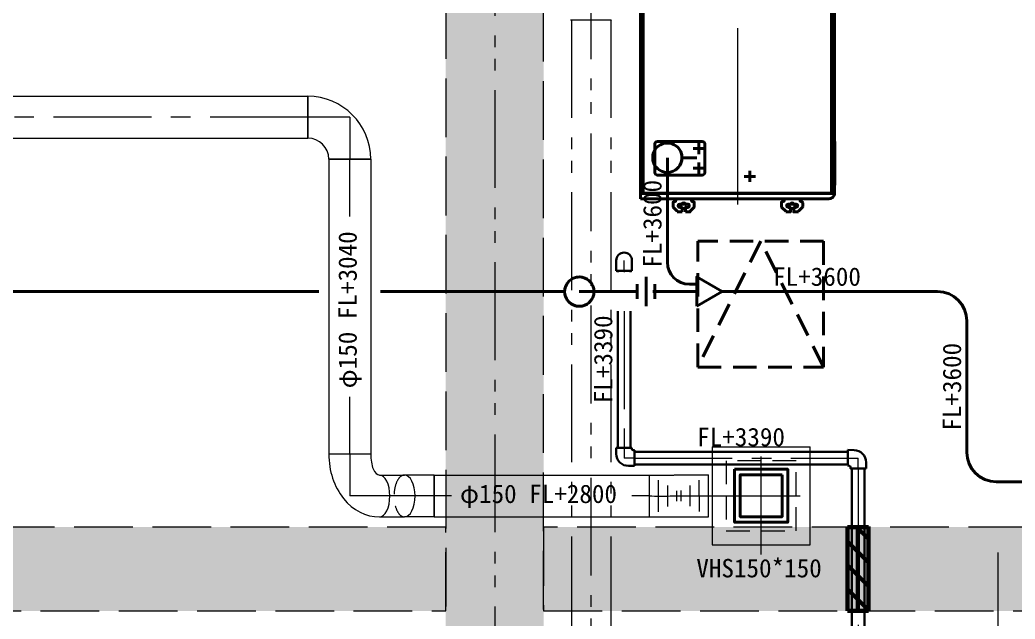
# Model space of a CAD drawing. Units: millimetres at full size. Extents: x -22551 to 92397, y -19340 to 14894.
# Drawn here: x -7338 to -3776, y 2090 to 4234 of the extents above; entities that cross this region are included whole.
import ezdxf
from ezdxf.enums import TextEntityAlignment as Align

# ---------------------------------------------------------------- set-up
doc = ezdxf.new("R2010")
doc.units = ezdxf.units.MM
doc.header["$LTSCALE"] = 70
for name, pattern in [('CHAIN1', [8, 5, -1, 1, -1]), ('CHAIN2', [12, 9, -1, 1, -1]), ('DASHED1', [1.8, 1.2, -0.6]), ('DASHED3', [4, 3, -1]), ('DOUBLE_CHAIN1', [8.8, 5, -1, 0.6, -0.6, 0.6, -1])]:
    doc.linetypes.add(name, pattern=pattern)
for name, color, linetype, lineweight in [('1-2_階なし_梁', 9, 'DASHED3', 15), ('2-0_通芯', 7, 'Continuous', 15), ('3-F_スリーブ', 1, 'Continuous', 60), ('7-5_配管－給湯１１：ＨＴＬＰ', 7, 'Continuous', 15), ('7-A_配管－冷媒：冷媒配管用銅管', 5, 'Continuous', 40), ('7-C_配管－ドレン５：耐火二層管', 2, 'Continuous', 30), ('7-E_ダクト－ＯＡ・丸ダクト：外気', 7, 'Continuous', 15), ('9-0_無題1', 5, 'Continuous', 40), ('9-1_無題2', 5, 'DASHED1', 40)]:
    doc.layers.add(name, color=color, linetype=linetype, lineweight=lineweight)
doc.styles.add('ＭＳ ゴシック', font='')
doc.styles.get('ＭＳ ゴシック').set_extended_font_data('MS Gothic')

# ---------------------------------------------------------------- blocks, each defined once
blk = doc.blocks.new('グループ部品-33')
at = {"layer": '9-0_無題1'}
for p, q in [((-4998.67, 5025.11), (-4985.14, 5038.34)), ((-4985.14, 5038.34), (-4998.67, 5025.11)), ((-4985.14, 5038.34), (-4985.14, 5040.64)), ((-4985.14, 5040.64), (-4968.14, 5040.64)), ((-4985.14, 5040.64), (-4985.14, 5038.34)), ((-4968.14, 5040.64), (-4985.14, 5040.64)), ((-4968.14, 5024.64), (-4976.14, 5024.64)), ((-4976.14, 5024.64), (-4968.14, 5024.64)), ((-4968.14, 5040.64), (-4968.14, 5024.64)), ((-4968.14, 5024.64), (-4968.14, 5040.64)), ((-4956.14, 5040.64), (-4956.14, 5024.64)), ((-4956.14, 5040.64), (-4956.14, 5024.64)), ((-4939.14, 5040.64), (-4956.14, 5040.64)), ((-4948.14, 5024.64), (-4956.14, 5024.64)), ((-4956.14, 5024.64), (-4948.14, 5024.64)), ((-4939.14, 5038.34), (-4939.14, 5040.64)), ((-4925.6, 5025.11), (-4939.14, 5038.34)), ((-4925.6, 5025.11), (-4939.14, 5038.34)), ((-4610.67, 5025.11), (-4597.14, 5038.34)), ((-4597.14, 5038.34), (-4610.67, 5025.11)), ((-4597.14, 5040.64), (-4597.14, 5038.34)), ((-4580.14, 5040.64), (-4597.14, 5040.64)), ((-4580.14, 5024.64), (-4588.14, 5024.64)), ((-4588.14, 5024.64), (-4580.14, 5024.64)), ((-4580.14, 5040.64), (-4580.14, 5024.64)), ((-4580.14, 5024.64), (-4580.14, 5040.64)), ((-4568.14, 5040.64), (-4568.14, 5024.64)), ((-4568.14, 5040.64), (-4568.14, 5024.64)), ((-4551.14, 5040.64), (-4568.14, 5040.64)), ((-4560.14, 5024.64), (-4568.14, 5024.64)), ((-4568.14, 5024.64), (-4560.14, 5024.64)), ((-4551.14, 5038.34), (-4551.14, 5040.64)), ((-4537.6, 5025.11), (-4551.14, 5038.34)), ((-4537.6, 5025.11), (-4551.14, 5038.34)), ((-4442.14, 4993.64), (-5117.14, 4993.64)), ((-5117.14, 3593.64), (-5117.14, 4993.64)), ((-5117.14, 4993.64), (-5117.14, 3593.64)), ((-4990.14, 4993.64), (-5117.14, 4993.64)), ((-5000.14, 5021.57), (-5000.14, 5008.64)), ((-5000.14, 5021.57), (-5000.14, 5008.64)), ((-4990.14, 4998.64), (-4990.14, 4993.64)), ((-4990.14, 4998.64), (-4990.14, 4993.64)), ((-4948.14, 5012.64), (-4976.14, 5012.64)), ((-4948.14, 5012.64), (-4976.14, 5012.64)), ((-4934.14, 4998.64), (-4934.14, 4993.64)), ((-4934.14, 4993.64), (-4934.14, 4998.64)), ((-4602.14, 4993.64), (-4934.14, 4993.64)), ((-4924.14, 5021.57), (-4924.14, 5008.64)), ((-4924.14, 5008.64), (-4924.14, 5021.57)), ((-4612.14, 5021.57), (-4612.14, 5008.64)), ((-4612.14, 5021.57), (-4612.14, 5008.64)), ((-4602.14, 4998.64), (-4602.14, 4993.64)), ((-4602.14, 4998.64), (-4602.14, 4993.64)), ((-4560.14, 5012.64), (-4588.14, 5012.64)), ((-4560.14, 5012.64), (-4588.14, 5012.64)), ((-4546.14, 4998.64), (-4546.14, 4993.64)), ((-4546.14, 4993.64), (-4546.14, 4998.64)), ((-4442.14, 4993.64), (-4546.14, 4993.64)), ((-4536.14, 5021.57), (-4536.14, 5008.64)), ((-4536.14, 5008.64), (-4536.14, 5021.57)), ((-4422.16, 4974.64), (-5117.14, 4974.64)), ((-4422.14, 4973.64), (-5117.14, 4973.64)), ((-5108.14, 3613.64), (-5108.14, 4973.64)), ((-5107.14, 3613.64), (-5107.14, 4973.64)), ((-4433.54, 3613.64), (-4433.54, 4973.64)), ((-4422.34, 3613.64), (-4422.34, 4973.64)), ((-4422.14, 4969.64), (-4422.34, 4969.64)), ((-4422.34, 4969.64), (-4422.14, 4969.64)), ((-4422.34, 3617.64), (-4422.34, 4969.64)), ((-4422.14, 4969.64), (-4422.14, 4973.64)), ((-4422.14, 4969.64), (-4422.14, 4973.64)), ((-4421.54, 4944.41), (-4422.34, 4944.41)), ((-4421.54, 4944.41), (-4421.54, 4788.64)), ((-4421.54, 4788.64), (-4422.34, 4788.64)), ((-5065.94, 3688.64), (-5065.94, 3788.64)), ((-4895.94, 3798.64), (-5055.94, 3798.64)), ((-4885.94, 3688.64), (-4885.94, 3788.64)), ((-4421.54, 3798.64), (-4422.34, 3798.64)), ((-4421.54, 3798.64), (-4421.54, 3642.88)), ((-4885.94, 3773.64), (-4908.14, 3773.64)), ((-4895.94, 3678.64), (-5055.94, 3678.64)), ((-4705.14, 3673.64), (-4725.14, 3673.64)), ((-4422.34, 3642.88), (-4421.54, 3642.88)), ((-4422.14, 3613.64), (-5117.14, 3613.64)), ((-4422.16, 3612.64), (-5117.14, 3612.64)), ((-4422.14, 3617.64), (-4422.34, 3617.64)), ((-4422.14, 3617.64), (-4422.34, 3617.64)), ((-4422.14, 3617.64), (-4422.14, 3613.64)), ((-4422.14, 3613.64), (-4422.14, 3617.64)), ((-4442.14, 3593.64), (-5117.14, 3593.64)), ((-5117.14, 3593.64), (-4990.14, 3593.64)), ((-5000.14, 3565.71), (-5000.14, 3578.64)), ((-5000.14, 3578.64), (-5000.14, 3565.71)), ((-4998.67, 3562.18), (-4985.14, 3548.94)), ((-4990.14, 3588.64), (-4990.14, 3593.64)), ((-4990.14, 3593.64), (-4990.14, 3588.64)), ((-4948.14, 3574.64), (-4976.14, 3574.64)), ((-4976.14, 3574.64), (-4948.14, 3574.64)), ((-4968.14, 3562.64), (-4976.14, 3562.64)), ((-4968.14, 3562.64), (-4976.14, 3562.64)), ((-4968.14, 3546.64), (-4968.14, 3562.64)), ((-4968.14, 3546.64), (-4968.14, 3562.64)), ((-4956.14, 3546.64), (-4956.14, 3562.64)), ((-4948.14, 3562.64), (-4956.14, 3562.64)), ((-4956.14, 3562.64), (-4956.14, 3546.64)), ((-4948.14, 3562.64), (-4956.14, 3562.64)), ((-4925.6, 3562.18), (-4939.14, 3548.94)), ((-4939.14, 3548.94), (-4925.6, 3562.18)), ((-4934.14, 3588.64), (-4934.14, 3593.64)), ((-4934.14, 3593.64), (-4602.14, 3593.64)), ((-4934.14, 3588.64), (-4934.14, 3593.64)), ((-4924.14, 3565.71), (-4924.14, 3578.64)), ((-4924.14, 3565.71), (-4924.14, 3578.64)), ((-4612.14, 3565.71), (-4612.14, 3578.64)), ((-4612.14, 3578.64), (-4612.14, 3565.71)), ((-4610.67, 3562.18), (-4597.14, 3548.94)), ((-4610.67, 3562.18), (-4597.14, 3548.94)), ((-4602.14, 3588.64), (-4602.14, 3593.64)), ((-4602.14, 3593.64), (-4602.14, 3588.64)), ((-4560.14, 3574.64), (-4588.14, 3574.64)), ((-4588.14, 3574.64), (-4560.14, 3574.64)), ((-4580.14, 3562.64), (-4588.14, 3562.64)), ((-4580.14, 3562.64), (-4588.14, 3562.64)), ((-4580.14, 3546.64), (-4580.14, 3562.64)), ((-4560.14, 3562.64), (-4568.14, 3562.64)), ((-4568.14, 3562.64), (-4568.14, 3546.64)), ((-4560.14, 3562.64), (-4568.14, 3562.64)), ((-4537.6, 3562.18), (-4551.14, 3548.94)), ((-4551.14, 3548.94), (-4537.6, 3562.18)), ((-4546.14, 3588.64), (-4546.14, 3593.64)), ((-4546.14, 3593.64), (-4442.14, 3593.64)), ((-4546.14, 3588.64), (-4546.14, 3593.64)), ((-4536.14, 3565.71), (-4536.14, 3578.64)), ((-4536.14, 3565.71), (-4536.14, 3578.64)), ((-4985.14, 3548.94), (-4985.14, 3546.64)), ((-4985.14, 3546.64), (-4968.14, 3546.64)), ((-4985.14, 3546.64), (-4968.14, 3546.64)), ((-4956.14, 3546.64), (-4939.14, 3546.64)), ((-4939.14, 3546.64), (-4939.14, 3548.94)), ((-4597.14, 3548.94), (-4597.14, 3546.64)), ((-4597.14, 3548.94), (-4597.14, 3546.64)), ((-4597.14, 3546.64), (-4580.14, 3546.64)), ((-4568.14, 3546.64), (-4551.14, 3546.64)), ((-4551.14, 3548.94), (-4551.14, 3546.64)), ((-4551.14, 3546.64), (-4551.14, 3548.94))]:
    blk.add_line(p, q, dxfattribs=at)
at = {"layer": '9-0_無題1', "color": 7, "linetype": 'CHAIN2', "lineweight": 15}
for p, q in [((-4768.14, 3573.64), (-4768.14, 5013.64)), ((-5137.14, 4293.64), (-4402.34, 4293.64))]:
    blk.add_line(p, q, dxfattribs=at)
at = {"layer": '9-0_無題1', "linetype": 'CHAIN1'}
for p, q in [((-4908.14, 3753.64), (-4908.14, 3793.64)), ((-4928.14, 3773.64), (-4888.14, 3773.64)), ((-4908.14, 3683.64), (-4908.14, 3723.64)), ((-4928.14, 3703.64), (-4888.14, 3703.64)), ((-4745.14, 3673.64), (-4705.14, 3673.64)), ((-4725.14, 3653.64), (-4725.14, 3693.64))]:
    blk.add_line(p, q, dxfattribs=at)
at = {"layer": '9-0_無題1'}
for points in [[(-4939.14, 5038.34), (-4939.14, 5040.64), (-4956.14, 5040.64)], [(-4597.14, 5038.34), (-4597.14, 5040.64), (-4580.14, 5040.64)], [(-4551.14, 5038.34), (-4551.14, 5040.64), (-4568.14, 5040.64)], [(-4998.67, 3562.18), (-4985.14, 3548.94), (-4985.14, 3546.64)], [(-4597.14, 3546.64), (-4580.14, 3546.64), (-4580.14, 3562.64)], [(-4551.14, 3546.64), (-4568.14, 3546.64), (-4568.14, 3562.64)], [(-4939.14, 3548.94), (-4939.14, 3546.64), (-4956.14, 3546.64)]]:
    blk.add_lwpolyline(points, dxfattribs=at)
for centre in [(-4962.14, 5018.64), (-4574.14, 5018.64), (-4962.14, 3568.64), (-4574.14, 3568.64)]:
    blk.add_circle(centre, 10, dxfattribs=at)
for centre, radius, start, end in [((-4995.14, 5021.57), 5, 135, 180), ((-4995.14, 5021.57), 5, 135.00003, 179.99995), ((-4976.14, 5018.64), 6, 90, 270), ((-4976.14, 5018.64), 6, 90, 269.99998), ((-4948.14, 5018.64), 6, 270, 90), ((-4948.14, 5018.64), 6, 269.99998, 90), ((-4929.14, 5021.57), 5, 359.99998, 44.99998), ((-4929.14, 5021.57), 5, 0.00003, 44.99995), ((-4607.14, 5021.57), 5, 135, 180), ((-4607.14, 5021.57), 5, 135.00003, 179.99995), ((-4588.14, 5018.64), 6, 90, 270), ((-4588.14, 5018.64), 6, 90, 270), ((-4560.14, 5018.64), 6, 270, 90), ((-4560.14, 5018.64), 6, 270, 90), ((-4541.14, 5021.57), 5, 359.99998, 44.99998), ((-4541.14, 5021.57), 5, 0.00003, 44.99995), ((-4995.14, 5008.64), 5, 180, 270), ((-4995.14, 5008.64), 5, 179.99995, 270.00003), ((-4995.14, 4998.64), 5, 359.99998, 90), ((-4995.14, 4998.64), 5, 359.99995, 90.00003), ((-4929.14, 4998.64), 5, 90, 180), ((-4929.14, 4998.64), 5, 89.99994, 180.00003), ((-4929.14, 5008.64), 5, 270, 359.99998), ((-4929.14, 5008.64), 5, 270.00006, 359.99995), ((-4607.14, 5008.64), 5, 180, 270), ((-4607.14, 5008.64), 5, 179.99995, 270.00003), ((-4607.14, 4998.64), 5, 359.99998, 90), ((-4607.14, 4998.64), 5, 359.99995, 90.00003), ((-4541.14, 4998.64), 5, 90, 180), ((-4541.14, 4998.64), 5, 89.99994, 180.00003), ((-4541.14, 5008.64), 5, 270, 359.99998), ((-4541.14, 5008.64), 5, 270.00006, 359.99995), ((-4442.14, 4973.64), 20, 359.99998, 90), ((-4442.14, 4973.64), 20, 359.99995, 90.00003), ((-5055.94, 3788.64), 10, 90, 180), ((-4895.94, 3788.64), 10, 359.99998, 90), ((-5055.94, 3688.64), 10, 180, 270), ((-4895.94, 3688.64), 10, 270, 359.99998), ((-4442.14, 3613.64), 20, 270, 359.99998), ((-4442.14, 3613.64), 20, 269.99995, 0.00003), ((-4995.14, 3578.64), 5, 90, 180), ((-4995.14, 3578.64), 5, 89.99995, 180.00003), ((-4995.14, 3565.71), 5, 180, 225), ((-4995.14, 3565.71), 5, 180.00003, 224.99995), ((-4995.14, 3588.64), 5, 270, 359.99998), ((-4995.14, 3588.64), 5, 269.99995, 0.00003), ((-4976.14, 3568.64), 6, 90, 270), ((-4976.14, 3568.64), 6, 90, 269.99998), ((-4948.14, 3568.64), 6, 270, 90), ((-4948.14, 3568.64), 6, 269.99998, 90), ((-4929.14, 3588.64), 5, 180, 270), ((-4929.14, 3588.64), 5, 179.99995, 270.00005), ((-4929.14, 3578.64), 5, 359.99998, 90), ((-4929.14, 3578.64), 5, 0.00003, 89.99992), ((-4929.14, 3565.71), 5, 314.99998, 359.99998), ((-4929.14, 3565.71), 5, 315.00003, 359.99995), ((-4607.14, 3578.64), 5, 90, 180), ((-4607.14, 3578.64), 5, 89.99995, 180.00003), ((-4607.14, 3565.71), 5, 180, 225), ((-4607.14, 3565.71), 5, 180.00003, 224.99995), ((-4607.14, 3588.64), 5, 270, 359.99998), ((-4607.14, 3588.64), 5, 269.99995, 0.00003), ((-4588.14, 3568.64), 6, 90, 270), ((-4588.14, 3568.64), 6, 90, 270), ((-4560.14, 3568.64), 6, 270, 90), ((-4560.14, 3568.64), 6, 270, 90), ((-4541.14, 3588.64), 5, 180, 270), ((-4541.14, 3588.64), 5, 179.99995, 270.00005), ((-4541.14, 3578.64), 5, 359.99998, 90), ((-4541.14, 3578.64), 5, 0.00003, 89.99992), ((-4541.14, 3565.71), 5, 314.99998, 359.99998), ((-4541.14, 3565.71), 5, 315.00003, 359.99995)]:
    blk.add_arc(centre, radius, start, end, dxfattribs=at)
at = {"layer": '9-0_無題1', "color": 7, "style": 'ＭＳ ゴシック', "width": 0.7}
blk.add_text('FXYTP140MB', height=65.98, rotation=90, dxfattribs=at).set_placement((-4531.64, 4466), align=Align.BOTTOM_LEFT)
blk = doc.blocks.new('グループ部品-34')
at = {"layer": '9-1_無題2'}
for p, q in [((-4911.42, 2991.42), (-4911.42, 3441.42)), ((-4461.42, 3441.42), (-4911.42, 3441.42)), ((-4461.42, 3441.42), (-4461.42, 2991.42)), ((-4911.42, 2991.42), (-4461.42, 2991.42))]:
    blk.add_line(p, q, dxfattribs=at)
blk = doc.blocks.new('グループ部品-35')
at = {"layer": '9-1_無題2'}
for p, q in [((-4686.42, 3441.42), (-4911.42, 2991.42)), ((-4461.42, 2991.42), (-4686.42, 3441.42))]:
    blk.add_line(p, q, dxfattribs=at)
blk.add_blockref('グループ部品-34', (0, 0), dxfattribs=at)
blk = doc.blocks.new('グループ部品-125')
at = {"layer": '2-0_通芯', "linetype": 'DOUBLE_CHAIN1'}
for p, q in [((-5638.39, 11374.3), (-5638.39, -7111.67)), ((-5293.39, 1013.66), (-5293.39, 8017.87)), ((-5363.89, 4232.8), (-5363.89, 1802.8)), ((-5222.89, 4232.8), (-5222.89, 1802.8)), ((-3838.39, 2328.28), (-3838.39, -6725.7))]:
    blk.add_line(p, q, dxfattribs=at)
at = {"layer": '2-0_通芯'}
blk.add_line((-5221.39, 4232.8), (-5365.39, 4232.8), dxfattribs=at)
for centre, start, end in [((-5365.39, 4234.3), 180, 270), ((-5221.39, 4234.3), 270, 0)]:
    blk.add_arc(centre, 1.5, start, end, dxfattribs=at)

msp = doc.modelspace()

# ---------------------------------------------------------------- linework, layer by layer
at = {"layer": '1-2_階なし_梁', "color": 7}
for points in [[(-5813.39, -955.7), (-5463.39, -955.7), (-5463.39, 6544.3), (-5813.39, 6544.3)], [(-5813.39, -955.7), (-5463.39, -955.7), (-5463.39, 6544.3), (-5813.39, 6544.3)], [(-11463.39, 2119.3), (-5813.39, 2119.3), (-5813.39, 2419.3), (-11463.39, 2419.3)], [(-11463.39, 2119.3), (-5813.39, 2119.3), (-5813.39, 2419.3), (-11463.39, 2419.3)], [(-5463.39, 2119.3), (186.61, 2119.3), (186.61, 2419.3), (-5463.39, 2419.3)], [(-5463.39, 2119.3), (186.61, 2119.3), (186.61, 2419.3), (-5463.39, 2419.3)]]:
    msp.add_lwpolyline(points, close=True, dxfattribs=at)
at = {"layer": '1-2_階なし_梁'}
for points in [[(-5813.39, 6544.3), (-5463.39, -955.7), (-5463.39, 6544.3)], [(-5813.39, 6544.3), (-5813.39, -955.7), (-5463.39, -955.7)], [(-11463.39, 2419.3), (-5813.39, 2119.3), (-5813.39, 2419.3)], [(-11463.39, 2419.3), (-11463.39, 2119.3), (-5813.39, 2119.3)], [(-5463.39, 2419.3), (186.61, 2119.3), (186.61, 2419.3)], [(-5463.39, 2419.3), (-5463.39, 2119.3), (186.61, 2119.3)]]:
    msp.add_solid(points, dxfattribs=at)
at = {"layer": '3-F_スリーブ'}
for p, q in [((-4375.89, 2119.3), (-4375.89, 2419.3)), ((-4300.89, 2419.3), (-4375.89, 2419.3)), ((-4300.89, 2376.87), (-4343.32, 2419.3)), ((-4300.89, 2119.3), (-4300.89, 2419.3)), ((-4300.89, 2292.02), (-4375.89, 2367.02)), ((-4300.89, 2207.17), (-4375.89, 2282.17)), ((-4300.89, 2122.31), (-4375.89, 2197.31)), ((-4300.89, 2119.3), (-4375.89, 2119.3))]:
    msp.add_line(p, q, dxfattribs=at)
at = {"layer": '3-F_スリーブ', "linetype": 'CHAIN1'}
msp.add_line((-4338.39, 2119.3), (-4338.39, 2419.3), dxfattribs=at)
at = {"layer": '7-5_配管－給湯１１：ＨＴＬＰ', "linetype": 'CHAIN1'}
for p, q in [((-4684.89, 2321.05), (-4684.89, 2741.05)), ((-4894.89, 2531.05), (-4474.89, 2531.05))]:
    msp.add_line(p, q, dxfattribs=at)
at = {"layer": '7-5_配管－給湯１１：ＨＴＬＰ'}
for p, q in [((-4859.89, 2706.05), (-4509.89, 2706.05)), ((-4859.89, 2606.05), (-4859.89, 2456.05))]:
    msp.add_line(p, q, dxfattribs=at)
msp.add_lwpolyline([(-4859.89, 2706.05), (-4859.89, 2356.05), (-4509.89, 2356.05), (-4509.89, 2706.05)], dxfattribs=at)
at = {"layer": '7-5_配管－給湯１１：ＨＴＬＰ', "linetype": 'DASHED1'}
msp.add_lwpolyline([(-4809.89, 2406.05), (-4559.89, 2406.05), (-4559.89, 2656.05), (-4809.89, 2656.05)], close=True, dxfattribs=at)
at = {"layer": '7-A_配管－冷媒：冷媒配管用銅管'}
for p, q in [((-5020.61, 3635.62), (-5020.61, 3740.62)), ((-4915.61, 3740.62), (-4968.11, 3740.62)), ((-4928.21, 3740.62), (-4915.61, 3740.62)), ((-5020.61, 3635.62), (-5020.61, 3366.4)), ((-5096.68, 3313.9), (-5096.68, 3208.9)), ((-5128.18, 3287.65), (-5128.18, 3235.15)), ((-5065.18, 3287.65), (-5065.18, 3235.15)), ((-4915.61, 3287.65), (-4941.86, 3287.65)), ((-6267.22, 3261.4), (-10172.89, 3261.4)), ((-5440.67, 3261.4), (-6047.22, 3261.4)), ((-5440.67, 3261.4), (-5388.17, 3261.4)), ((-5230.67, 3261.4), (-5335.67, 3261.4)), ((-5128.18, 3261.4), (-5230.67, 3261.4)), ((-5073.11, 3261.4), (-5065.18, 3261.4)), ((-4915.61, 3261.4), (-5073.11, 3261.4)), ((-4053.52, 3261.4), (-4772.17, 3261.4)), ((-3948.52, 2686.37), (-3948.52, 3156.4)), ((-2481.57, 2581.37), (-3843.52, 2581.37))]:
    msp.add_line(p, q, dxfattribs=at)
for points in [[(-4915.61, 3208.9), (-4915.61, 3313.9), (-4824.67, 3261.4)], [(-4915.61, 3208.9), (-4824.67, 3261.4), (-4772.17, 3261.4)]]:
    msp.add_lwpolyline(points, dxfattribs=at)
for centre in [(-5020.61, 3740.62), (-5335.67, 3261.4)]:
    msp.add_circle(centre, 52.5, dxfattribs=at)
for centre, radius, start, end in [((-5020.61, 3740.62), 52.5, 300, 240), ((-4941.86, 3366.4), 78.75, 180, 270), ((-5335.67, 3261.4), 52.5, 30, 330), ((-4053.52, 3156.4), 105, 0, 90), ((-3843.52, 2686.37), 105, 180, 270)]:
    msp.add_arc(centre, radius, start, end, dxfattribs=at)
at = {"layer": '7-C_配管－ドレン５：耐火二層管'}
for p, q in [((-5203.21, 3373.2), (-5203.21, 3335.44)), ((-5147.21, 3373.2), (-5147.21, 3335.44)), ((-5147.21, 3335.44), (-5203.21, 3335.44)), ((-5197.96, 3336.2), (-5197.96, 3331.4)), ((-5152.46, 3331.4), (-5152.46, 3336.2)), ((-5197.96, 3191.4), (-5197.96, 2703.07)), ((-5152.46, 2703.07), (-5152.46, 3191.4)), ((-5203.96, 2703.07), (-5147.96, 2703.07)), ((-5203.52, 2680.99), (-5203.96, 2703.07)), ((-5147.88, 2698.96), (-5147.96, 2703.07)), ((-4374.5, 2688.82), (-5138.21, 2688.82)), ((-4374.5, 2694.81), (-4374.5, 2638.81)), ((-4352.43, 2694.38), (-4374.5, 2694.81)), ((-5138.21, 2638.07), (-5159.71, 2638.07)), ((-5138.21, 2643.32), (-4374.5, 2643.32)), ((-4370.4, 2638.73), (-4374.5, 2638.81)), ((-4309.5, 2629.07), (-4309.5, 2650.57)), ((-4360.25, 2629.07), (-4360.25, 1499.92)), ((-4314.75, 1499.92), (-4314.75, 2629.07))]:
    msp.add_line(p, q, dxfattribs=at)
at = {"layer": '7-C_配管－ドレン５：耐火二層管', "color": 7, "linetype": 'CHAIN1', "lineweight": 15}
for p, q in [((-5175.21, 3336.2), (-5175.21, 3373.2)), ((-5175.21, 3336.2), (-5175.21, 3331.4)), ((-5175.21, 3191.4), (-5175.21, 2703.07)), ((-5175.21, 2703.07), (-5175.21, 2666.07)), ((-5138.21, 2666.07), (-5175.21, 2666.07)), ((-5138.21, 2666.07), (-4374.5, 2666.07)), ((-4374.5, 2666.07), (-4337.5, 2666.07)), ((-4337.5, 2629.07), (-4337.5, 2666.07)), ((-4337.5, 2629.07), (-4337.5, 1499.92))]:
    msp.add_line(p, q, dxfattribs=at)
at = {"layer": '7-C_配管－ドレン５：耐火二層管'}
for points in [[(-5138.21, 2638.07), (-5138.21, 2694.07), (-5142.88, 2694.07)], [(-4309.5, 2629.07), (-4365.5, 2629.07), (-4365.5, 2633.73)]]:
    msp.add_lwpolyline(points, dxfattribs=at)
for centre, radius, start, end in [((-5175.21, 3373.2), 28, 0, 180), ((-5160.52, 2681.06), 43, 180.08753, 271.07914), ((-5142.88, 2699.07), 5, 181.16667, 270), ((-4352.49, 2651.38), 43, 358.92086, 89.91247), ((-4370.5, 2633.73), 5, 0, 88.83333)]:
    msp.add_arc(centre, radius, start, end, dxfattribs=at)
at = {"layer": '7-E_ダクト－ＯＡ・丸ダクト：外気'}
for p, q in [((-6307.22, 3810.37), (-6307.22, 3960.37)), ((-10288.39, 3810.37), (-6307.22, 3810.37)), ((-6232.22, 3735.37), (-6082.22, 3735.37)), ((-6082.22, 3735.37), (-6232.22, 3735.37)), ((-6232.22, 3735.37), (-6232.22, 2680.25)), ((-6082.22, 2680.25), (-6232.22, 2680.25)), ((-6051.15, 2605.25), (-5961.15, 2605.25)), ((-5855.09, 2605.25), (-5855.09, 2455.25)), ((-5085.44, 2605.25), (-5085.44, 2455.25)), ((-4873.26, 2456.05), (-4873.83, 2606.05)), ((-5052.96, 2586.5), (-5052.96, 2474)), ((-5020.48, 2567.75), (-5020.48, 2492.75)), ((-4938.35, 2493.3), (-4938.64, 2568.3)), ((-4905.81, 2474.68), (-4906.23, 2587.18)), ((-4988.01, 2549), (-4988.01, 2511.5)), ((-4970.9, 2511.93), (-4971.04, 2549.43)), ((-6051.15, 2455.25), (-5961.15, 2455.25)), ((-5855.09, 2455.25), (-5961.15, 2455.25)), ((-5855.09, 2455.25), (-5085.44, 2455.25))]:
    msp.add_line(p, q, dxfattribs=at)
at = {"layer": '7-E_ダクト－ＯＡ・丸ダクト：外気', "linetype": 'CHAIN1'}
for p, q in [((-6307.22, 3885.37), (-7975.3, 3885.37)), ((-6157.22, 3885.37), (-6307.22, 3885.37)), ((-6157.22, 3885.37), (-6157.22, 3735.37)), ((-6157.22, 3530.31), (-6157.22, 3735.37)), ((-6157.22, 2680.25), (-6157.22, 2885.31)), ((-6157.22, 2680.25), (-6157.22, 2530.25)), ((-6051.15, 2530.25), (-6157.22, 2530.25)), ((-5961.15, 2530.25), (-6013.65, 2530.25)), ((-5855.09, 2530.25), (-5961.15, 2530.25)), ((-5792.76, 2530.25), (-5855.09, 2530.25)), ((-5085.44, 2530.25), (-5147.76, 2530.25))]:
    msp.add_line(p, q, dxfattribs=at)
at = {"layer": '7-E_ダクト－ＯＡ・丸ダクト：外気', "linetype": 'DASHED1'}
msp.add_line((-6013.65, 2530.25), (-6051.15, 2530.25), dxfattribs=at)
at = {"layer": '7-E_ダクト－ＯＡ・丸ダクト：外気'}
for points in [[(-10288.39, 3960.37), (-6307.22, 3960.37), (-6307.22, 3810.37)], [(-6082.22, 3735.37), (-6082.22, 2680.25), (-6232.22, 2680.25)], [(-5855.09, 2455.25), (-5855.09, 2605.25), (-5961.15, 2605.25)], [(-5855.09, 2605.25), (-5085.44, 2605.25), (-5085.44, 2455.25)], [(-5085.23, 2605.24), (-5082.89, 2605.24), (-5080.55, 2605.23), (-5078.22, 2605.23), (-5075.88, 2605.22), (-5073.54, 2605.21), (-5071.2, 2605.21), (-5068.86, 2605.2), (-5066.52, 2605.2), (-5064.19, 2605.19), (-5061.86, 2605.19), (-5059.53, 2605.18), (-5057.2, 2605.18), (-5054.87, 2605.18), (-5052.54, 2605.17), (-5050.21, 2605.17), (-5047.89, 2605.17), (-5045.57, 2605.17), (-5043.25, 2605.17), (-5040.93, 2605.17), (-5038.61, 2605.17), (-5036.29, 2605.17), (-5033.97, 2605.17), (-5031.65, 2605.17), (-5029.33, 2605.18), (-5027.02, 2605.18), (-5024.71, 2605.19), (-5022.4, 2605.19), (-5020.09, 2605.2), (-5017.78, 2605.21), (-5015.47, 2605.22), (-5013.16, 2605.23), (-5010.85, 2605.24), (-5008.94, 2605.25), (-5007.03, 2605.27), (-5005.12, 2605.28), (-5003.21, 2605.29), (-5001.3, 2605.31), (-4999.39, 2605.32), (-4997.48, 2605.33)], [(-4997.48, 2605.33), (-4995.57, 2605.35), (-4993.65, 2605.37), (-4991.73, 2605.38), (-4989.8, 2605.4), (-4987.88, 2605.41), (-4985.96, 2605.43), (-4984.04, 2605.45), (-4982.11, 2605.47), (-4980.19, 2605.49), (-4978.25, 2605.5), (-4976.32, 2605.52), (-4974.38, 2605.54), (-4972.45, 2605.56), (-4970.51, 2605.58), (-4968.58, 2605.59), (-4966.64, 2605.61), (-4964.7, 2605.63), (-4962.75, 2605.65), (-4960.81, 2605.67), (-4958.86, 2605.68), (-4956.91, 2605.7), (-4954.96, 2605.72), (-4953.01, 2605.73), (-4951.06, 2605.75), (-4949.11, 2605.76), (-4946.74, 2605.78), (-4944.38, 2605.8), (-4942.01, 2605.81), (-4939.64, 2605.83), (-4937.28, 2605.84), (-4934.91, 2605.86), (-4932.54, 2605.87), (-4930.18, 2605.88), (-4927.82, 2605.89), (-4925.45, 2605.9), (-4923.09, 2605.91), (-4920.73, 2605.92), (-4918.37, 2605.93), (-4916.01, 2605.94)], [(-4916.01, 2605.94), (-4913.65, 2605.95), (-4911.29, 2605.96), (-4908.94, 2605.97), (-4906.59, 2605.97), (-4904.23, 2605.98), (-4901.88, 2605.99), (-4899.53, 2605.99), (-4897.17, 2606), (-4894.82, 2606.01), (-4892.46, 2606.01), (-4890.12, 2606.02), (-4887.77, 2606.02), (-4885.42, 2606.03), (-4883.08, 2606.03), (-4880.73, 2606.04), (-4878.38, 2606.04), (-4876.04, 2606.04), (-4873.69, 2606.05)], [(-5085.64, 2455.25), (-5083.29, 2455.24), (-5080.94, 2455.23), (-5078.6, 2455.23), (-5076.25, 2455.22), (-5073.9, 2455.21), (-5071.55, 2455.21), (-5069.2, 2455.2), (-5066.85, 2455.2), (-5064.49, 2455.19), (-5062.14, 2455.19), (-5059.78, 2455.18), (-5057.42, 2455.18), (-5055.06, 2455.18), (-5052.7, 2455.17), (-5050.35, 2455.17), (-5047.99, 2455.17), (-5045.62, 2455.17), (-5043.25, 2455.17), (-5040.88, 2455.17), (-5038.52, 2455.17), (-5036.15, 2455.17), (-5033.78, 2455.17), (-5031.41, 2455.17), (-5029.05, 2455.18), (-5026.67, 2455.18), (-5024.29, 2455.19), (-5021.91, 2455.2), (-5019.54, 2455.2), (-5017.16, 2455.21), (-5014.78, 2455.22), (-5012.41, 2455.23), (-5010.03, 2455.25), (-5008.07, 2455.26), (-5006.11, 2455.27), (-5004.15, 2455.28), (-5002.19, 2455.29), (-5000.23, 2455.31), (-4998.27, 2455.32), (-4996.31, 2455.34)], [(-4996.31, 2455.34), (-4994.36, 2455.35), (-4992.41, 2455.37), (-4990.46, 2455.39), (-4988.52, 2455.4), (-4986.57, 2455.42), (-4984.63, 2455.44), (-4982.68, 2455.46), (-4980.73, 2455.47), (-4978.79, 2455.49), (-4976.86, 2455.51), (-4974.92, 2455.53), (-4972.99, 2455.55), (-4971.06, 2455.56), (-4969.13, 2455.58), (-4967.19, 2455.6), (-4965.26, 2455.62), (-4963.33, 2455.64), (-4961.41, 2455.65), (-4959.49, 2455.67), (-4957.57, 2455.69), (-4955.65, 2455.7), (-4953.73, 2455.72), (-4951.82, 2455.74), (-4949.9, 2455.75), (-4947.98, 2455.77), (-4945.66, 2455.78), (-4943.34, 2455.8), (-4941.02, 2455.82), (-4938.7, 2455.83), (-4936.37, 2455.84), (-4934.05, 2455.86), (-4931.73, 2455.87), (-4929.41, 2455.88), (-4927.09, 2455.89), (-4924.76, 2455.91), (-4922.43, 2455.92), (-4920.1, 2455.93), (-4917.78, 2455.93), (-4915.45, 2455.94)], [(-4915.45, 2455.94), (-4913.12, 2455.95), (-4910.79, 2455.96), (-4908.46, 2455.97), (-4906.13, 2455.97), (-4903.79, 2455.98), (-4901.46, 2455.99), (-4899.13, 2455.99), (-4896.79, 2456), (-4894.46, 2456.01), (-4892.12, 2456.01), (-4889.78, 2456.02), (-4887.44, 2456.02), (-4885.1, 2456.03), (-4882.76, 2456.03), (-4880.42, 2456.04), (-4878.08, 2456.04), (-4875.74, 2456.04), (-4873.4, 2456.05)]]:
    msp.add_lwpolyline(points, dxfattribs=at)
at = {"layer": '7-E_ダクト－ＯＡ・丸ダクト：外気', "linetype": 'CHAIN1'}
msp.add_lwpolyline([(-5085.44, 2530.25), (-5076.06, 2530.22), (-5066.69, 2530.2), (-5057.31, 2530.18), (-5047.94, 2530.17), (-5038.56, 2530.17), (-5029.19, 2530.18), (-5019.81, 2530.2), (-5010.44, 2530.25), (-5002.7, 2530.29), (-4994.96, 2530.35), (-4987.23, 2530.42), (-4979.49, 2530.49), (-4971.75, 2530.56), (-4964.02, 2530.63), (-4956.28, 2530.7), (-4948.54, 2530.76), (-4939.17, 2530.83), (-4929.79, 2530.88), (-4920.42, 2530.92), (-4911.04, 2530.96), (-4901.67, 2530.99), (-4892.29, 2531.01), (-4882.92, 2531.03), (-4873.54, 2531.05)], dxfattribs=at)
at = {"layer": '7-E_ダクト－ＯＡ・丸ダクト：外気'}
for radius in [225, 75]:
    msp.add_arc((-6307.22, 3735.37), radius, 0, 90, dxfattribs=at)
for centre, major_axis, ratio, start_param, end_param in [((-6051.15, 2680.25), (0, 225), 0.804738, 1.5707963, 3.1415927), ((-6051.15, 2680.25), (0, 75), 0.414214, 1.5707963, 3.1415927), ((-6051.15, 2530.25), (0, 75), 0.5, 3.1415927, 6.2831853), ((-5961.15, 2530.25), (0, 75), 0.5, 3.1415927, 6.2831853)]:
    msp.add_ellipse(centre, major_axis=major_axis, ratio=ratio, start_param=start_param, end_param=end_param, dxfattribs=at)
at = {"layer": '7-E_ダクト－ＯＡ・丸ダクト：外気', "linetype": 'DASHED1'}
msp.add_ellipse((-5961.15, 2530.25), major_axis=(0, 75), ratio=0.5, start_param=0, end_param=3.1415927, dxfattribs=at)
at = {"layer": '9-0_無題1'}
for points in [[(-4779.89, 2626.05), (-4589.89, 2626.05), (-4589.89, 2436.05), (-4779.89, 2436.05)], [(-4609.89, 2606.05), (-4609.89, 2456.05), (-4759.89, 2456.05), (-4759.89, 2606.05)]]:
    msp.add_lwpolyline(points, close=True, dxfattribs=at)

# ---------------------------------------------------------------- block references
at = {"layer": '2-0_通芯'}
msp.add_blockref('グループ部品-125', (0, 0), dxfattribs=at)
at = {"layer": '9-0_無題1'}
msp.add_blockref('グループ部品-33', (0, 0), dxfattribs=at)
at = {"layer": '9-1_無題2'}
msp.add_blockref('グループ部品-35', (0, 0), dxfattribs=at)

# ---------------------------------------------------------------- texts
at = {"layer": '7-A_配管－冷媒：冷媒配管用銅管', "color": 1, "style": 'ＭＳ ゴシック'}
for p in [(-5021.61, 3347.01), (-3949.52, 2763.88)]:
    msp.add_text('FL+3600', height=65.98, rotation=90, dxfattribs=at).set_placement(p, align=Align.BOTTOM_LEFT)
msp.add_text('FL+3600', height=65.98, dxfattribs=at).set_placement((-4642.06, 3262.4), align=Align.BOTTOM_LEFT)
at = {"layer": '7-C_配管－ドレン５：耐火二層管', "color": 1, "style": 'ＭＳ ゴシック'}
msp.add_text('FL+3390', height=65.98, rotation=90, dxfattribs=at).set_placement((-5197.71, 2862.13), align=Align.BOTTOM_LEFT)
msp.add_text('FL+3390', height=65.98, dxfattribs=at).set_placement((-4913.86, 2688.57), align=Align.BOTTOM_LEFT)
at = {"layer": '7-E_ダクト－ＯＡ・丸ダクト：外気', "color": 1, "style": 'ＭＳ ゴシック'}
msp.add_text('φ150 FL+3040', height=65.98, rotation=90, dxfattribs=at).set_placement((-6112.22, 2915.31), align=Align.BOTTOM_LEFT)
msp.add_text('φ150 FL+2800', height=65.98, dxfattribs=at).set_placement((-5762.76, 2485.25), align=Align.BOTTOM_LEFT)
at = {"layer": '9-0_無題1', "color": 7, "style": 'ＭＳ ゴシック'}
msp.add_text('VHS150*150', height=65.98, dxfattribs=at).set_placement((-4916.9, 2219.28), align=Align.BOTTOM_LEFT)

doc.saveas('drawing.dxf')
